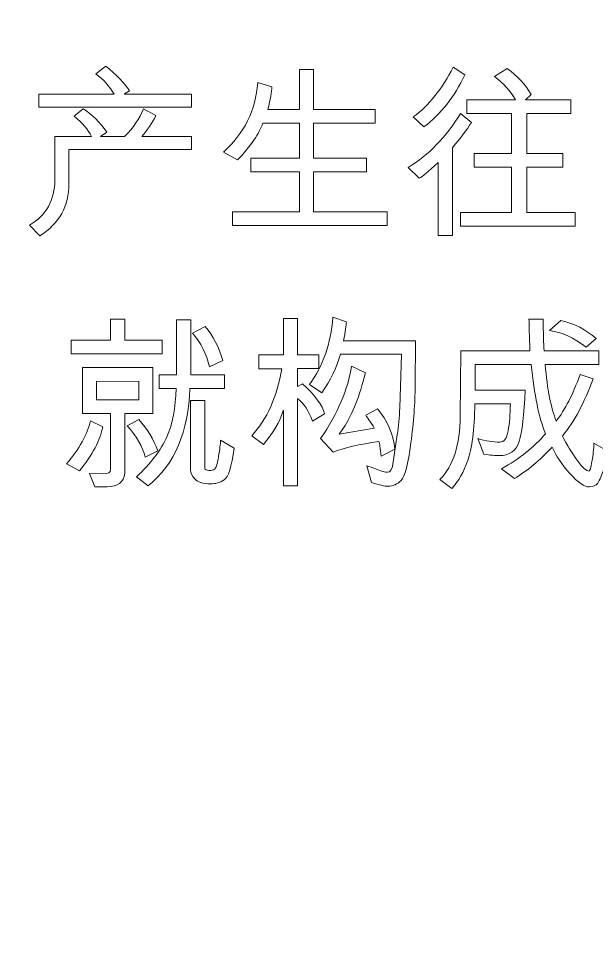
# Model space of a CAD drawing. Header units: millimetres. Extents: x -536 to 886, y 98 to 503.
# Drawn here: x 37.09 to 54.23, y 396.8 to 424.07 of the extents above; entities that cross this region are included whole.
import ezdxf

# ---------------------------------------------------------------- set-up
doc = ezdxf.new("R2010")
doc.units = ezdxf.units.MM
doc.header["$MEASUREMENT"] = 0
doc.layers.add('layer 1', color=7, linetype='Continuous')

msp = doc.modelspace()

# ---------------------------------------------------------------- linework, layer by layer
at = {"layer": 'layer 1', "lineweight": 9}
msp.add_open_spline([(-26.36, 241.324), (-26.36, 241.324), (313.64, 241.324), (313.64, 241.324), (313.64, 241.324), (318.948, 241.327), (324.037, 243.439), (327.788, 247.195), (327.788, 247.195), (331.538, 250.95), (333.644, 256.016), (333.64, 261.324), (333.64, 261.324), (333.64, 261.324), (333.64, 431.324), (333.64, 431.324), (333.64, 431.324), (333.637, 436.632), (331.525, 441.721), (327.77, 445.471), (327.77, 445.471), (324.014, 449.222), (318.948, 451.327), (313.64, 451.324), (313.64, 451.324), (313.64, 451.324), (-26.36, 451.324), (-26.36, 451.324), (-26.36, 451.324), (-31.667, 451.321), (-36.756, 449.209), (-40.507, 445.453), (-40.507, 445.453), (-44.258, 441.698), (-46.363, 436.632), (-46.36, 431.324), (-46.36, 431.324), (-46.36, 431.324), (-46.36, 261.324), (-46.36, 261.324), (-46.36, 261.324), (-46.356, 256.016), (-44.245, 250.927), (-40.489, 247.177), (-40.489, 247.177), (-36.734, 243.426), (-31.667, 241.321), (-26.36, 241.324)], degree=3, knots=[0, 0, 0, 0, 0.083333, 0.083333, 0.083333, 0.083333, 0.166667, 0.166667, 0.166667, 0.166667, 0.25, 0.25, 0.25, 0.25, 0.333333, 0.333333, 0.333333, 0.333333, 0.416667, 0.416667, 0.416667, 0.416667, 0.5, 0.5, 0.5, 0.5, 0.583333, 0.583333, 0.583333, 0.583333, 0.666667, 0.666667, 0.666667, 0.666667, 0.75, 0.75, 0.75, 0.75, 0.833333, 0.833333, 0.833333, 0.833333, 0.916667, 0.916667, 0.916667, 0.916667, 1, 1, 1, 1], dxfattribs=at)
at = {"layer": 'layer 1', "color": 22, "lineweight": 9}
for points, knots in [([(42.216, 421.436), (42.216, 421.436), (37.694, 421.436), (37.694, 421.436), (37.694, 421.436), (37.694, 421.436), (37.694, 421.819), (37.694, 421.819), (37.694, 421.819), (37.694, 421.819), (39.926, 421.819), (39.926, 421.819), (39.926, 421.819), (39.789, 422.054), (39.609, 422.254), (39.386, 422.419), (39.386, 422.419), (39.386, 422.419), (39.677, 422.652), (39.677, 422.652), (39.677, 422.652), (39.996, 422.393), (40.232, 422.149), (40.383, 421.92), (40.383, 421.92), (40.383, 421.92), (40.238, 421.83), (40.238, 421.83), (40.238, 421.83), (40.238, 421.83), (40.238, 421.819), (40.238, 421.819), (40.238, 421.819), (40.238, 421.819), (42.216, 421.819), (42.216, 421.819), (42.216, 421.819), (42.216, 421.819), (42.216, 421.436), (42.216, 421.436)], [0, 0, 0, 0, 0.1, 0.1, 0.1, 0.1, 0.2, 0.2, 0.2, 0.2, 0.3, 0.3, 0.3, 0.3, 0.4, 0.4, 0.4, 0.4, 0.5, 0.5, 0.5, 0.5, 0.6, 0.6, 0.6, 0.6, 0.7, 0.7, 0.7, 0.7, 0.8, 0.8, 0.8, 0.8, 0.9, 0.9, 0.9, 0.9, 1, 1, 1, 1]), ([(50.327, 422.391), (50.016, 421.738), (49.611, 421.224), (49.114, 420.848), (49.114, 420.848), (49.114, 420.848), (48.794, 421.141), (48.794, 421.141), (48.794, 421.141), (49.254, 421.481), (49.649, 421.972), (49.983, 422.614), (49.983, 422.614), (49.983, 422.614), (50.327, 422.391), (50.327, 422.391)], [0, 0, 0, 0, 0.25, 0.25, 0.25, 0.25, 0.5, 0.5, 0.5, 0.5, 0.75, 0.75, 0.75, 0.75, 1, 1, 1, 1]), ([(53.593, 417.902), (53.593, 417.902), (50.194, 417.902), (50.194, 417.902), (50.194, 417.902), (50.194, 417.902), (50.194, 418.309), (50.194, 418.309), (50.194, 418.309), (50.194, 418.309), (51.711, 418.309), (51.711, 418.309), (51.711, 418.309), (51.711, 418.309), (51.711, 419.654), (51.711, 419.654), (51.711, 419.654), (51.711, 419.654), (50.598, 419.654), (50.598, 419.654), (50.598, 419.654), (50.598, 419.654), (50.598, 420.059), (50.598, 420.059), (50.598, 420.059), (50.598, 420.059), (51.711, 420.059), (51.711, 420.059), (51.711, 420.059), (51.711, 420.059), (51.711, 421.247), (51.711, 421.247), (51.711, 421.247), (51.711, 421.247), (50.386, 421.247), (50.386, 421.247), (50.386, 421.247), (50.386, 421.247), (50.386, 421.654), (50.386, 421.654), (50.386, 421.654), (50.386, 421.654), (51.827, 421.654), (51.827, 421.654), (51.827, 421.654), (51.681, 421.911), (51.474, 422.14), (51.209, 422.343), (51.209, 422.343), (51.209, 422.343), (51.577, 422.581), (51.577, 422.581), (51.577, 422.581), (51.881, 422.362), (52.12, 422.105), (52.294, 421.809), (52.294, 421.809), (52.294, 421.809), (52.125, 421.654), (52.125, 421.654), (52.125, 421.654), (52.125, 421.654), (53.471, 421.654), (53.471, 421.654), (53.471, 421.654), (53.471, 421.654), (53.471, 421.247), (53.471, 421.247), (53.471, 421.247), (53.471, 421.247), (52.16, 421.247), (52.16, 421.247), (52.16, 421.247), (52.16, 421.247), (52.16, 420.059), (52.16, 420.059), (52.16, 420.059), (52.16, 420.059), (53.227, 420.059), (53.227, 420.059), (53.227, 420.059), (53.227, 420.059), (53.227, 419.654), (53.227, 419.654), (53.227, 419.654), (53.227, 419.654), (52.16, 419.654), (52.16, 419.654), (52.16, 419.654), (52.16, 419.654), (52.16, 418.309), (52.16, 418.309), (52.16, 418.309), (52.16, 418.309), (53.593, 418.309), (53.593, 418.309), (53.593, 418.309), (53.593, 418.309), (53.593, 417.902), (53.593, 417.902)], [0, 0, 0, 0, 0.04, 0.04, 0.04, 0.04, 0.08, 0.08, 0.08, 0.08, 0.12, 0.12, 0.12, 0.12, 0.16, 0.16, 0.16, 0.16, 0.2, 0.2, 0.2, 0.2, 0.24, 0.24, 0.24, 0.24, 0.28, 0.28, 0.28, 0.28, 0.32, 0.32, 0.32, 0.32, 0.36, 0.36, 0.36, 0.36, 0.4, 0.4, 0.4, 0.4, 0.44, 0.44, 0.44, 0.44, 0.48, 0.48, 0.48, 0.48, 0.52, 0.52, 0.52, 0.52, 0.56, 0.56, 0.56, 0.56, 0.6, 0.6, 0.6, 0.6, 0.64, 0.64, 0.64, 0.64, 0.68, 0.68, 0.68, 0.68, 0.72, 0.72, 0.72, 0.72, 0.76, 0.76, 0.76, 0.76, 0.8, 0.8, 0.8, 0.8, 0.84, 0.84, 0.84, 0.84, 0.88, 0.88, 0.88, 0.88, 0.92, 0.92, 0.92, 0.92, 0.96, 0.96, 0.96, 0.96, 1, 1, 1, 1]), ([(48.022, 417.926), (48.022, 417.926), (43.436, 417.926), (43.436, 417.926), (43.436, 417.926), (43.436, 417.926), (43.436, 418.331), (43.436, 418.331), (43.436, 418.331), (43.436, 418.331), (45.42, 418.331), (45.42, 418.331), (45.42, 418.331), (45.42, 418.331), (45.42, 419.513), (45.42, 419.513), (45.42, 419.513), (45.42, 419.513), (43.982, 419.513), (43.982, 419.513), (43.982, 419.513), (43.982, 419.513), (43.982, 419.92), (43.982, 419.92), (43.982, 419.92), (43.982, 419.92), (45.42, 419.92), (45.42, 419.92), (45.42, 419.92), (45.42, 419.92), (45.42, 420.96), (45.42, 420.96), (45.42, 420.96), (45.42, 420.96), (44.337, 420.96), (44.337, 420.96), (44.337, 420.96), (44.229, 420.648), (43.979, 420.285), (43.588, 419.869), (43.588, 419.869), (43.588, 419.869), (43.165, 420.097), (43.165, 420.097), (43.165, 420.097), (43.787, 420.653), (44.126, 421.343), (44.183, 422.163), (44.183, 422.163), (44.183, 422.163), (44.603, 422.036), (44.603, 422.036), (44.603, 422.036), (44.603, 421.893), (44.564, 421.669), (44.486, 421.363), (44.486, 421.363), (44.486, 421.363), (45.42, 421.363), (45.42, 421.363), (45.42, 421.363), (45.42, 421.363), (45.42, 422.548), (45.42, 422.548), (45.42, 422.548), (45.42, 422.548), (45.843, 422.548), (45.843, 422.548), (45.843, 422.548), (45.843, 422.548), (45.843, 421.363), (45.843, 421.363), (45.843, 421.363), (45.843, 421.363), (47.666, 421.363), (47.666, 421.363), (47.666, 421.363), (47.666, 421.363), (47.666, 420.96), (47.666, 420.96), (47.666, 420.96), (47.666, 420.96), (45.843, 420.96), (45.843, 420.96), (45.843, 420.96), (45.843, 420.96), (45.843, 419.92), (45.843, 419.92), (45.843, 419.92), (45.843, 419.92), (47.405, 419.92), (47.405, 419.92), (47.405, 419.92), (47.405, 419.92), (47.405, 419.513), (47.405, 419.513), (47.405, 419.513), (47.405, 419.513), (45.843, 419.513), (45.843, 419.513), (45.843, 419.513), (45.843, 419.513), (45.843, 418.331), (45.843, 418.331), (45.843, 418.331), (45.843, 418.331), (48.022, 418.331), (48.022, 418.331), (48.022, 418.331), (48.022, 418.331), (48.022, 417.926), (48.022, 417.926)], [0, 0, 0, 0, 0.035714, 0.035714, 0.035714, 0.035714, 0.071429, 0.071429, 0.071429, 0.071429, 0.107143, 0.107143, 0.107143, 0.107143, 0.142857, 0.142857, 0.142857, 0.142857, 0.178571, 0.178571, 0.178571, 0.178571, 0.214286, 0.214286, 0.214286, 0.214286, 0.25, 0.25, 0.25, 0.25, 0.285714, 0.285714, 0.285714, 0.285714, 0.321429, 0.321429, 0.321429, 0.321429, 0.357143, 0.357143, 0.357143, 0.357143, 0.392857, 0.392857, 0.392857, 0.392857, 0.428571, 0.428571, 0.428571, 0.428571, 0.464286, 0.464286, 0.464286, 0.464286, 0.5, 0.5, 0.5, 0.5, 0.535714, 0.535714, 0.535714, 0.535714, 0.571429, 0.571429, 0.571429, 0.571429, 0.607143, 0.607143, 0.607143, 0.607143, 0.642857, 0.642857, 0.642857, 0.642857, 0.678571, 0.678571, 0.678571, 0.678571, 0.714286, 0.714286, 0.714286, 0.714286, 0.75, 0.75, 0.75, 0.75, 0.785714, 0.785714, 0.785714, 0.785714, 0.821429, 0.821429, 0.821429, 0.821429, 0.857143, 0.857143, 0.857143, 0.857143, 0.892857, 0.892857, 0.892857, 0.892857, 0.928571, 0.928571, 0.928571, 0.928571, 0.964286, 0.964286, 0.964286, 0.964286, 1, 1, 1, 1]), ([(42.216, 420.181), (42.216, 420.181), (38.586, 420.181), (38.586, 420.181), (38.586, 420.181), (38.586, 420.181), (38.586, 419.163), (38.586, 419.163), (38.586, 419.163), (38.586, 418.494), (38.299, 417.98), (37.726, 417.62), (37.726, 417.62), (37.726, 417.62), (37.414, 417.937), (37.414, 417.937), (37.414, 417.937), (37.915, 418.223), (38.166, 418.673), (38.166, 419.286), (38.166, 419.286), (38.166, 419.286), (38.166, 420.563), (38.166, 420.563), (38.166, 420.563), (38.166, 420.563), (39.254, 420.563), (39.254, 420.563), (39.254, 420.563), (39.163, 420.759), (38.994, 420.96), (38.744, 421.165), (38.744, 421.165), (38.744, 421.165), (39.009, 421.387), (39.009, 421.387), (39.009, 421.387), (39.272, 421.216), (39.505, 420.985), (39.709, 420.693), (39.709, 420.693), (39.709, 420.693), (39.52, 420.563), (39.52, 420.563), (39.52, 420.563), (39.52, 420.563), (40.238, 420.563), (40.238, 420.563), (40.238, 420.563), (40.496, 420.825), (40.682, 421.098), (40.797, 421.38), (40.797, 421.38), (40.797, 421.38), (41.166, 421.182), (41.166, 421.182), (41.166, 421.182), (41.048, 420.954), (40.91, 420.748), (40.748, 420.563), (40.748, 420.563), (40.748, 420.563), (42.216, 420.563), (42.216, 420.563), (42.216, 420.563), (42.216, 420.563), (42.216, 420.181), (42.216, 420.181)], [0, 0, 0, 0, 0.058824, 0.058824, 0.058824, 0.058824, 0.117647, 0.117647, 0.117647, 0.117647, 0.176471, 0.176471, 0.176471, 0.176471, 0.235294, 0.235294, 0.235294, 0.235294, 0.294118, 0.294118, 0.294118, 0.294118, 0.352941, 0.352941, 0.352941, 0.352941, 0.411765, 0.411765, 0.411765, 0.411765, 0.470588, 0.470588, 0.470588, 0.470588, 0.529412, 0.529412, 0.529412, 0.529412, 0.588235, 0.588235, 0.588235, 0.588235, 0.647059, 0.647059, 0.647059, 0.647059, 0.705882, 0.705882, 0.705882, 0.705882, 0.764706, 0.764706, 0.764706, 0.764706, 0.823529, 0.823529, 0.823529, 0.823529, 0.882353, 0.882353, 0.882353, 0.882353, 0.941176, 0.941176, 0.941176, 0.941176, 1, 1, 1, 1]), ([(50.52, 420.975), (50.387, 420.769), (50.199, 420.519), (49.955, 420.224), (49.955, 420.224), (49.955, 420.224), (49.955, 417.631), (49.955, 417.631), (49.955, 417.631), (49.955, 417.631), (49.532, 417.631), (49.532, 417.631), (49.532, 417.631), (49.532, 417.631), (49.532, 419.787), (49.532, 419.787), (49.532, 419.787), (49.245, 419.522), (49.059, 419.368), (48.976, 419.326), (48.976, 419.326), (48.976, 419.326), (48.648, 419.647), (48.648, 419.647), (48.648, 419.647), (49.256, 420.017), (49.771, 420.548), (50.194, 421.241), (50.194, 421.241), (50.194, 421.241), (50.52, 420.975), (50.52, 420.975)], [0, 0, 0, 0, 0.125, 0.125, 0.125, 0.125, 0.25, 0.25, 0.25, 0.25, 0.375, 0.375, 0.375, 0.375, 0.5, 0.5, 0.5, 0.5, 0.625, 0.625, 0.625, 0.625, 0.75, 0.75, 0.75, 0.75, 0.875, 0.875, 0.875, 0.875, 1, 1, 1, 1]), ([(48.862, 414.503), (48.862, 414.503), (48.851, 413.155), (48.851, 413.155), (48.851, 413.155), (48.851, 412.665), (48.81, 412.105), (48.726, 411.475), (48.726, 411.475), (48.643, 410.847), (48.546, 410.474), (48.435, 410.36), (48.435, 410.36), (48.324, 410.247), (48.194, 410.19), (48.046, 410.19), (48.046, 410.19), (47.957, 410.19), (47.796, 410.226), (47.562, 410.298), (47.562, 410.298), (47.562, 410.298), (47.424, 410.792), (47.424, 410.792), (47.424, 410.792), (47.491, 410.774), (47.592, 410.738), (47.727, 410.684), (47.727, 410.684), (47.861, 410.632), (47.964, 410.605), (48.035, 410.605), (48.035, 410.605), (48.114, 410.605), (48.166, 410.684), (48.189, 410.844), (48.189, 410.844), (48.189, 410.844), (48.323, 411.714), (48.323, 411.714), (48.323, 411.714), (48.359, 411.955), (48.383, 412.223), (48.396, 412.52), (48.396, 412.52), (48.396, 412.52), (48.452, 414.104), (48.452, 414.104), (48.452, 414.104), (48.452, 414.104), (46.64, 414.104), (46.64, 414.104), (46.64, 414.104), (46.526, 413.703), (46.341, 413.322), (46.085, 412.96), (46.085, 412.96), (46.085, 412.96), (45.718, 413.204), (45.718, 413.204), (45.718, 413.204), (46.122, 413.747), (46.353, 414.412), (46.412, 415.203), (46.412, 415.203), (46.412, 415.203), (46.812, 415.07), (46.812, 415.07), (46.812, 415.07), (46.808, 414.969), (46.781, 414.78), (46.73, 414.503), (46.73, 414.503), (46.73, 414.503), (48.862, 414.503), (48.862, 414.503)], [0, 0, 0, 0, 0.052632, 0.052632, 0.052632, 0.052632, 0.105263, 0.105263, 0.105263, 0.105263, 0.157895, 0.157895, 0.157895, 0.157895, 0.210526, 0.210526, 0.210526, 0.210526, 0.263158, 0.263158, 0.263158, 0.263158, 0.315789, 0.315789, 0.315789, 0.315789, 0.368421, 0.368421, 0.368421, 0.368421, 0.421053, 0.421053, 0.421053, 0.421053, 0.473684, 0.473684, 0.473684, 0.473684, 0.526316, 0.526316, 0.526316, 0.526316, 0.578947, 0.578947, 0.578947, 0.578947, 0.631579, 0.631579, 0.631579, 0.631579, 0.684211, 0.684211, 0.684211, 0.684211, 0.736842, 0.736842, 0.736842, 0.736842, 0.789474, 0.789474, 0.789474, 0.789474, 0.842105, 0.842105, 0.842105, 0.842105, 0.894737, 0.894737, 0.894737, 0.894737, 0.947368, 0.947368, 0.947368, 0.947368, 1, 1, 1, 1]), ([(41.346, 414.121), (41.346, 414.121), (38.657, 414.121), (38.657, 414.121), (38.657, 414.121), (38.657, 414.121), (38.657, 414.527), (38.657, 414.527), (38.657, 414.527), (38.657, 414.527), (39.818, 414.527), (39.818, 414.527), (39.818, 414.527), (39.818, 414.527), (39.818, 415.143), (39.818, 415.143), (39.818, 415.143), (39.818, 415.143), (40.241, 415.143), (40.241, 415.143), (40.241, 415.143), (40.241, 415.143), (40.241, 414.527), (40.241, 414.527), (40.241, 414.527), (40.241, 414.527), (41.346, 414.527), (41.346, 414.527), (41.346, 414.527), (41.346, 414.527), (41.346, 414.121), (41.346, 414.121)], [0, 0, 0, 0, 0.125, 0.125, 0.125, 0.125, 0.25, 0.25, 0.25, 0.25, 0.375, 0.375, 0.375, 0.375, 0.5, 0.5, 0.5, 0.5, 0.625, 0.625, 0.625, 0.625, 0.75, 0.75, 0.75, 0.75, 0.875, 0.875, 0.875, 0.875, 1, 1, 1, 1]), ([(43.196, 413.087), (43.196, 413.087), (42.167, 413.087), (42.167, 413.087), (42.167, 413.087), (42.135, 411.81), (41.724, 410.848), (40.935, 410.198), (40.935, 410.198), (40.935, 410.198), (40.591, 410.472), (40.591, 410.472), (40.591, 410.472), (41.016, 410.87), (41.315, 411.264), (41.489, 411.655), (41.489, 411.655), (41.662, 412.046), (41.754, 412.522), (41.763, 413.087), (41.763, 413.087), (41.763, 413.087), (41.261, 413.087), (41.261, 413.087), (41.261, 413.087), (41.261, 413.087), (41.261, 413.494), (41.261, 413.494), (41.261, 413.494), (41.261, 413.494), (41.773, 413.494), (41.773, 413.494), (41.773, 413.494), (41.773, 413.494), (41.773, 415.122), (41.773, 415.122), (41.773, 415.122), (41.773, 415.122), (42.197, 415.122), (42.197, 415.122), (42.197, 415.122), (42.197, 415.122), (42.197, 413.494), (42.197, 413.494), (42.197, 413.494), (42.197, 413.494), (43.196, 413.494), (43.196, 413.494), (43.196, 413.494), (43.196, 413.494), (43.196, 413.087), (43.196, 413.087)], [0, 0, 0, 0, 0.076923, 0.076923, 0.076923, 0.076923, 0.153846, 0.153846, 0.153846, 0.153846, 0.230769, 0.230769, 0.230769, 0.230769, 0.307692, 0.307692, 0.307692, 0.307692, 0.384615, 0.384615, 0.384615, 0.384615, 0.461538, 0.461538, 0.461538, 0.461538, 0.538462, 0.538462, 0.538462, 0.538462, 0.615385, 0.615385, 0.615385, 0.615385, 0.692308, 0.692308, 0.692308, 0.692308, 0.769231, 0.769231, 0.769231, 0.769231, 0.846154, 0.846154, 0.846154, 0.846154, 0.923077, 0.923077, 0.923077, 0.923077, 1, 1, 1, 1]), ([(43.147, 413.92), (43.147, 413.92), (42.756, 413.727), (42.756, 413.727), (42.756, 413.727), (42.663, 414.118), (42.496, 414.452), (42.251, 414.731), (42.251, 414.731), (42.251, 414.731), (42.623, 414.932), (42.623, 414.932), (42.623, 414.932), (42.863, 414.647), (43.038, 414.31), (43.147, 413.92)], [0, 0, 0, 0, 0.25, 0.25, 0.25, 0.25, 0.5, 0.5, 0.5, 0.5, 0.75, 0.75, 0.75, 0.75, 1, 1, 1, 1]), ([(46.169, 412.338), (46.169, 412.338), (45.813, 412.122), (45.813, 412.122), (45.813, 412.122), (45.701, 412.42), (45.552, 412.644), (45.368, 412.794), (45.368, 412.794), (45.368, 412.794), (45.368, 410.198), (45.368, 410.198), (45.368, 410.198), (45.368, 410.198), (44.95, 410.198), (44.95, 410.198), (44.95, 410.198), (44.95, 410.198), (44.95, 412.438), (44.95, 412.438), (44.95, 412.438), (44.95, 412.438), (44.939, 412.438), (44.939, 412.438), (44.939, 412.438), (44.842, 412.11), (44.646, 411.772), (44.351, 411.427), (44.351, 411.427), (44.351, 411.427), (44.007, 411.687), (44.007, 411.687), (44.007, 411.687), (44.464, 412.179), (44.76, 412.842), (44.896, 413.675), (44.896, 413.675), (44.896, 413.675), (44.218, 413.675), (44.218, 413.675), (44.218, 413.675), (44.218, 413.675), (44.218, 414.083), (44.218, 414.083), (44.218, 414.083), (44.218, 414.083), (44.945, 414.083), (44.945, 414.083), (44.945, 414.083), (44.945, 414.083), (44.945, 415.16), (44.945, 415.16), (44.945, 415.16), (44.945, 415.16), (45.368, 415.16), (45.368, 415.16), (45.368, 415.16), (45.368, 415.16), (45.368, 414.083), (45.368, 414.083), (45.368, 414.083), (45.368, 414.083), (46, 414.083), (46, 414.083), (46, 414.083), (46, 414.083), (46, 413.681), (46, 413.681), (46, 413.681), (46, 413.681), (45.368, 413.681), (45.368, 413.681), (45.368, 413.681), (45.368, 413.681), (45.368, 413.149), (45.368, 413.149), (45.368, 413.149), (45.368, 413.149), (45.512, 413.231), (45.512, 413.231), (45.512, 413.231), (45.888, 412.884), (46.107, 412.586), (46.169, 412.338)], [0, 0, 0, 0, 0.047619, 0.047619, 0.047619, 0.047619, 0.095238, 0.095238, 0.095238, 0.095238, 0.142857, 0.142857, 0.142857, 0.142857, 0.190476, 0.190476, 0.190476, 0.190476, 0.238095, 0.238095, 0.238095, 0.238095, 0.285714, 0.285714, 0.285714, 0.285714, 0.333333, 0.333333, 0.333333, 0.333333, 0.380952, 0.380952, 0.380952, 0.380952, 0.428571, 0.428571, 0.428571, 0.428571, 0.47619, 0.47619, 0.47619, 0.47619, 0.52381, 0.52381, 0.52381, 0.52381, 0.571429, 0.571429, 0.571429, 0.571429, 0.619048, 0.619048, 0.619048, 0.619048, 0.666667, 0.666667, 0.666667, 0.666667, 0.714286, 0.714286, 0.714286, 0.714286, 0.761905, 0.761905, 0.761905, 0.761905, 0.809524, 0.809524, 0.809524, 0.809524, 0.857143, 0.857143, 0.857143, 0.857143, 0.904762, 0.904762, 0.904762, 0.904762, 0.952381, 0.952381, 0.952381, 0.952381, 1, 1, 1, 1]), ([(54.562, 411.226), (54.565, 411.145), (54.531, 410.987), (54.46, 410.753), (54.46, 410.753), (54.388, 410.519), (54.325, 410.363), (54.269, 410.286), (54.269, 410.286), (54.212, 410.209), (54.131, 410.171), (54.025, 410.171), (54.025, 410.171), (53.869, 410.171), (53.673, 410.303), (53.437, 410.567), (53.437, 410.567), (53.201, 410.831), (53.028, 411.091), (52.918, 411.348), (52.918, 411.348), (52.548, 410.958), (52.175, 410.647), (51.795, 410.415), (51.795, 410.415), (51.795, 410.415), (51.412, 410.711), (51.412, 410.711), (51.412, 410.711), (51.944, 410.998), (52.379, 411.345), (52.717, 411.749), (52.717, 411.749), (52.525, 412.216), (52.385, 412.899), (52.297, 413.797), (52.297, 413.797), (52.297, 413.797), (50.628, 413.797), (50.628, 413.797), (50.628, 413.797), (50.628, 413.797), (50.628, 413.044), (50.628, 413.044), (50.628, 413.044), (50.628, 413.044), (52.111, 413.044), (52.111, 413.044), (52.111, 413.044), (52.087, 412.304), (52.027, 411.795), (51.935, 411.516), (51.935, 411.516), (51.841, 411.238), (51.644, 411.098), (51.341, 411.098), (51.341, 411.098), (51.233, 411.098), (51.083, 411.113), (50.891, 411.142), (50.891, 411.142), (50.891, 411.142), (50.707, 411.603), (50.707, 411.603), (50.707, 411.603), (50.94, 411.533), (51.159, 411.498), (51.363, 411.498), (51.363, 411.498), (51.492, 411.498), (51.575, 411.609), (51.611, 411.833), (51.611, 411.833), (51.648, 412.056), (51.671, 412.323), (51.678, 412.636), (51.678, 412.636), (51.678, 412.636), (50.623, 412.636), (50.623, 412.636), (50.623, 412.636), (50.606, 411.858), (50.537, 411.298), (50.415, 410.958), (50.415, 410.958), (50.293, 410.618), (50.136, 410.341), (49.945, 410.127), (49.945, 410.127), (49.945, 410.127), (49.589, 410.393), (49.589, 410.393), (49.589, 410.393), (49.984, 410.795), (50.184, 411.421), (50.191, 412.271), (50.191, 412.271), (50.191, 412.271), (50.208, 414.205), (50.208, 414.205), (50.208, 414.205), (50.208, 414.205), (52.256, 414.205), (52.256, 414.205), (52.256, 414.205), (52.237, 414.644), (52.228, 414.957), (52.228, 415.143), (52.228, 415.143), (52.228, 415.143), (52.647, 415.143), (52.647, 415.143), (52.647, 415.143), (52.651, 414.738), (52.662, 414.425), (52.679, 414.205), (52.679, 414.205), (52.679, 414.205), (54.301, 414.205), (54.301, 414.205), (54.301, 414.205), (54.301, 414.205), (54.301, 413.797), (54.301, 413.797), (54.301, 413.797), (54.301, 413.797), (52.706, 413.797), (52.706, 413.797), (52.706, 413.797), (52.773, 413.061), (52.882, 412.503), (53.035, 412.122), (53.035, 412.122), (53.293, 412.454), (53.53, 412.915), (53.745, 413.505), (53.745, 413.505), (53.745, 413.505), (54.13, 413.377), (54.13, 413.377), (54.13, 413.377), (53.877, 412.677), (53.574, 412.111), (53.219, 411.676), (53.219, 411.676), (53.356, 411.412), (53.503, 411.173), (53.66, 410.959), (53.66, 410.959), (53.816, 410.745), (53.932, 410.637), (54.008, 410.637), (54.008, 410.637), (54.032, 410.637), (54.061, 410.735), (54.095, 410.928), (54.095, 410.928), (54.129, 411.122), (54.148, 411.3), (54.152, 411.465), (54.152, 411.465), (54.152, 411.465), (54.562, 411.226), (54.562, 411.226)], [0, 0, 0, 0, 0.02439, 0.02439, 0.02439, 0.02439, 0.04878, 0.04878, 0.04878, 0.04878, 0.073171, 0.073171, 0.073171, 0.073171, 0.097561, 0.097561, 0.097561, 0.097561, 0.121951, 0.121951, 0.121951, 0.121951, 0.146341, 0.146341, 0.146341, 0.146341, 0.170732, 0.170732, 0.170732, 0.170732, 0.195122, 0.195122, 0.195122, 0.195122, 0.219512, 0.219512, 0.219512, 0.219512, 0.243902, 0.243902, 0.243902, 0.243902, 0.268293, 0.268293, 0.268293, 0.268293, 0.292683, 0.292683, 0.292683, 0.292683, 0.317073, 0.317073, 0.317073, 0.317073, 0.341463, 0.341463, 0.341463, 0.341463, 0.365854, 0.365854, 0.365854, 0.365854, 0.390244, 0.390244, 0.390244, 0.390244, 0.414634, 0.414634, 0.414634, 0.414634, 0.439024, 0.439024, 0.439024, 0.439024, 0.463415, 0.463415, 0.463415, 0.463415, 0.487805, 0.487805, 0.487805, 0.487805, 0.512195, 0.512195, 0.512195, 0.512195, 0.536585, 0.536585, 0.536585, 0.536585, 0.560976, 0.560976, 0.560976, 0.560976, 0.585366, 0.585366, 0.585366, 0.585366, 0.609756, 0.609756, 0.609756, 0.609756, 0.634146, 0.634146, 0.634146, 0.634146, 0.658537, 0.658537, 0.658537, 0.658537, 0.682927, 0.682927, 0.682927, 0.682927, 0.707317, 0.707317, 0.707317, 0.707317, 0.731707, 0.731707, 0.731707, 0.731707, 0.756098, 0.756098, 0.756098, 0.756098, 0.780488, 0.780488, 0.780488, 0.780488, 0.804878, 0.804878, 0.804878, 0.804878, 0.829268, 0.829268, 0.829268, 0.829268, 0.853659, 0.853659, 0.853659, 0.853659, 0.878049, 0.878049, 0.878049, 0.878049, 0.902439, 0.902439, 0.902439, 0.902439, 0.926829, 0.926829, 0.926829, 0.926829, 0.95122, 0.95122, 0.95122, 0.95122, 0.97561, 0.97561, 0.97561, 0.97561, 1, 1, 1, 1]), ([(54.217, 414.571), (54.217, 414.571), (53.919, 414.31), (53.919, 414.31), (53.919, 414.31), (53.561, 414.599), (53.2, 414.764), (52.839, 414.804), (52.839, 414.804), (52.839, 414.804), (53.173, 415.105), (53.173, 415.105), (53.173, 415.105), (53.575, 415.015), (53.923, 414.836), (54.217, 414.571)], [0, 0, 0, 0, 0.25, 0.25, 0.25, 0.25, 0.5, 0.5, 0.5, 0.5, 0.75, 0.75, 0.75, 0.75, 1, 1, 1, 1]), ([(41.074, 412.344), (41.074, 412.344), (40.247, 412.344), (40.247, 412.344), (40.247, 412.344), (40.247, 412.344), (40.247, 410.575), (40.247, 410.575), (40.247, 410.575), (40.211, 410.31), (40.034, 410.176), (39.718, 410.176), (39.718, 410.176), (39.718, 410.176), (39.351, 410.176), (39.351, 410.176), (39.351, 410.176), (39.351, 410.176), (39.191, 410.57), (39.191, 410.57), (39.191, 410.57), (39.191, 410.57), (39.601, 410.559), (39.601, 410.559), (39.601, 410.559), (39.749, 410.553), (39.823, 410.597), (39.823, 410.692), (39.823, 410.692), (39.823, 410.692), (39.823, 412.344), (39.823, 412.344), (39.823, 412.344), (39.823, 412.344), (38.986, 412.344), (38.986, 412.344), (38.986, 412.344), (38.986, 412.344), (38.986, 413.711), (38.986, 413.711), (38.986, 413.711), (38.986, 413.711), (41.074, 413.711), (41.074, 413.711), (41.074, 413.711), (41.074, 413.711), (41.074, 412.344), (41.074, 412.344)], [0, 0, 0, 0, 0.083333, 0.083333, 0.083333, 0.083333, 0.166667, 0.166667, 0.166667, 0.166667, 0.25, 0.25, 0.25, 0.25, 0.333333, 0.333333, 0.333333, 0.333333, 0.416667, 0.416667, 0.416667, 0.416667, 0.5, 0.5, 0.5, 0.5, 0.583333, 0.583333, 0.583333, 0.583333, 0.666667, 0.666667, 0.666667, 0.666667, 0.75, 0.75, 0.75, 0.75, 0.833333, 0.833333, 0.833333, 0.833333, 0.916667, 0.916667, 0.916667, 0.916667, 1, 1, 1, 1]), ([(48.252, 411.288), (48.252, 411.288), (47.845, 411.077), (47.845, 411.077), (47.845, 411.077), (47.822, 411.321), (47.798, 411.468), (47.774, 411.516), (47.774, 411.516), (47.207, 411.434), (46.754, 411.329), (46.418, 411.204), (46.418, 411.204), (46.418, 411.204), (46.047, 411.603), (46.047, 411.603), (46.047, 411.603), (46.562, 412.356), (46.867, 413.072), (46.963, 413.754), (46.963, 413.754), (46.963, 413.754), (47.378, 413.554), (47.378, 413.554), (47.378, 413.554), (47.201, 412.856), (46.999, 412.336), (46.773, 411.994), (46.773, 411.994), (46.773, 411.994), (46.602, 411.731), (46.602, 411.731), (46.602, 411.731), (46.602, 411.731), (47.641, 411.909), (47.641, 411.909), (47.641, 411.909), (47.631, 411.942), (47.593, 412.004), (47.529, 412.094), (47.529, 412.094), (47.464, 412.185), (47.418, 412.252), (47.389, 412.298), (47.389, 412.298), (47.389, 412.298), (47.734, 412.487), (47.734, 412.487), (47.734, 412.487), (48.03, 412.149), (48.203, 411.749), (48.252, 411.288)], [0, 0, 0, 0, 0.076923, 0.076923, 0.076923, 0.076923, 0.153846, 0.153846, 0.153846, 0.153846, 0.230769, 0.230769, 0.230769, 0.230769, 0.307692, 0.307692, 0.307692, 0.307692, 0.384615, 0.384615, 0.384615, 0.384615, 0.461538, 0.461538, 0.461538, 0.461538, 0.538462, 0.538462, 0.538462, 0.538462, 0.615385, 0.615385, 0.615385, 0.615385, 0.692308, 0.692308, 0.692308, 0.692308, 0.769231, 0.769231, 0.769231, 0.769231, 0.846154, 0.846154, 0.846154, 0.846154, 0.923077, 0.923077, 0.923077, 0.923077, 1, 1, 1, 1]), ([(40.661, 412.748), (40.661, 412.748), (40.661, 413.298), (40.661, 413.298), (40.661, 413.298), (40.661, 413.298), (39.406, 413.31), (39.406, 413.31), (39.406, 413.31), (39.406, 413.31), (39.406, 412.748), (39.406, 412.748), (39.406, 412.748), (39.406, 412.748), (40.661, 412.748), (40.661, 412.748)], [0, 0, 0, 0, 0.25, 0.25, 0.25, 0.25, 0.5, 0.5, 0.5, 0.5, 0.75, 0.75, 0.75, 0.75, 1, 1, 1, 1]), ([(43.486, 411.321), (43.411, 410.768), (43.312, 410.452), (43.188, 410.375), (43.188, 410.375), (43.064, 410.298), (42.928, 410.26), (42.78, 410.26), (42.78, 410.26), (42.561, 410.26), (42.408, 410.31), (42.321, 410.409), (42.321, 410.409), (42.233, 410.507), (42.189, 410.594), (42.189, 410.67), (42.189, 410.67), (42.189, 410.67), (42.189, 412.732), (42.189, 412.732), (42.189, 412.732), (42.189, 412.732), (42.612, 412.732), (42.612, 412.732), (42.612, 412.732), (42.612, 412.732), (42.612, 410.727), (42.612, 410.727), (42.612, 410.727), (42.628, 410.682), (42.671, 410.659), (42.739, 410.659), (42.739, 410.659), (42.805, 410.659), (42.86, 410.672), (42.904, 410.696), (42.904, 410.696), (42.947, 410.72), (42.987, 410.844), (43.023, 411.066), (43.023, 411.066), (43.059, 411.288), (43.079, 411.451), (43.084, 411.554), (43.084, 411.554), (43.084, 411.554), (43.486, 411.321), (43.486, 411.321)], [0, 0, 0, 0, 0.083333, 0.083333, 0.083333, 0.083333, 0.166667, 0.166667, 0.166667, 0.166667, 0.25, 0.25, 0.25, 0.25, 0.333333, 0.333333, 0.333333, 0.333333, 0.416667, 0.416667, 0.416667, 0.416667, 0.5, 0.5, 0.5, 0.5, 0.583333, 0.583333, 0.583333, 0.583333, 0.666667, 0.666667, 0.666667, 0.666667, 0.75, 0.75, 0.75, 0.75, 0.833333, 0.833333, 0.833333, 0.833333, 0.916667, 0.916667, 0.916667, 0.916667, 1, 1, 1, 1]), ([(39.59, 411.953), (39.518, 411.56), (39.286, 411.124), (38.896, 410.643), (38.896, 410.643), (38.896, 410.643), (38.513, 410.855), (38.513, 410.855), (38.513, 410.855), (38.893, 411.294), (39.13, 411.72), (39.224, 412.132), (39.224, 412.132), (39.224, 412.132), (39.59, 411.953), (39.59, 411.953)], [0, 0, 0, 0, 0.25, 0.25, 0.25, 0.25, 0.5, 0.5, 0.5, 0.5, 0.75, 0.75, 0.75, 0.75, 1, 1, 1, 1]), ([(41.223, 411.237), (41.223, 411.237), (40.851, 411.049), (40.851, 411.049), (40.851, 411.049), (40.765, 411.377), (40.585, 411.688), (40.311, 411.983), (40.311, 411.983), (40.311, 411.983), (40.656, 412.165), (40.656, 412.165), (40.656, 412.165), (40.906, 411.894), (41.095, 411.584), (41.223, 411.237)], [0, 0, 0, 0, 0.25, 0.25, 0.25, 0.25, 0.5, 0.5, 0.5, 0.5, 0.75, 0.75, 0.75, 0.75, 1, 1, 1, 1])]:
    msp.add_open_spline(points, degree=3, knots=knots, dxfattribs=at)

doc.saveas('drawing.dxf')
